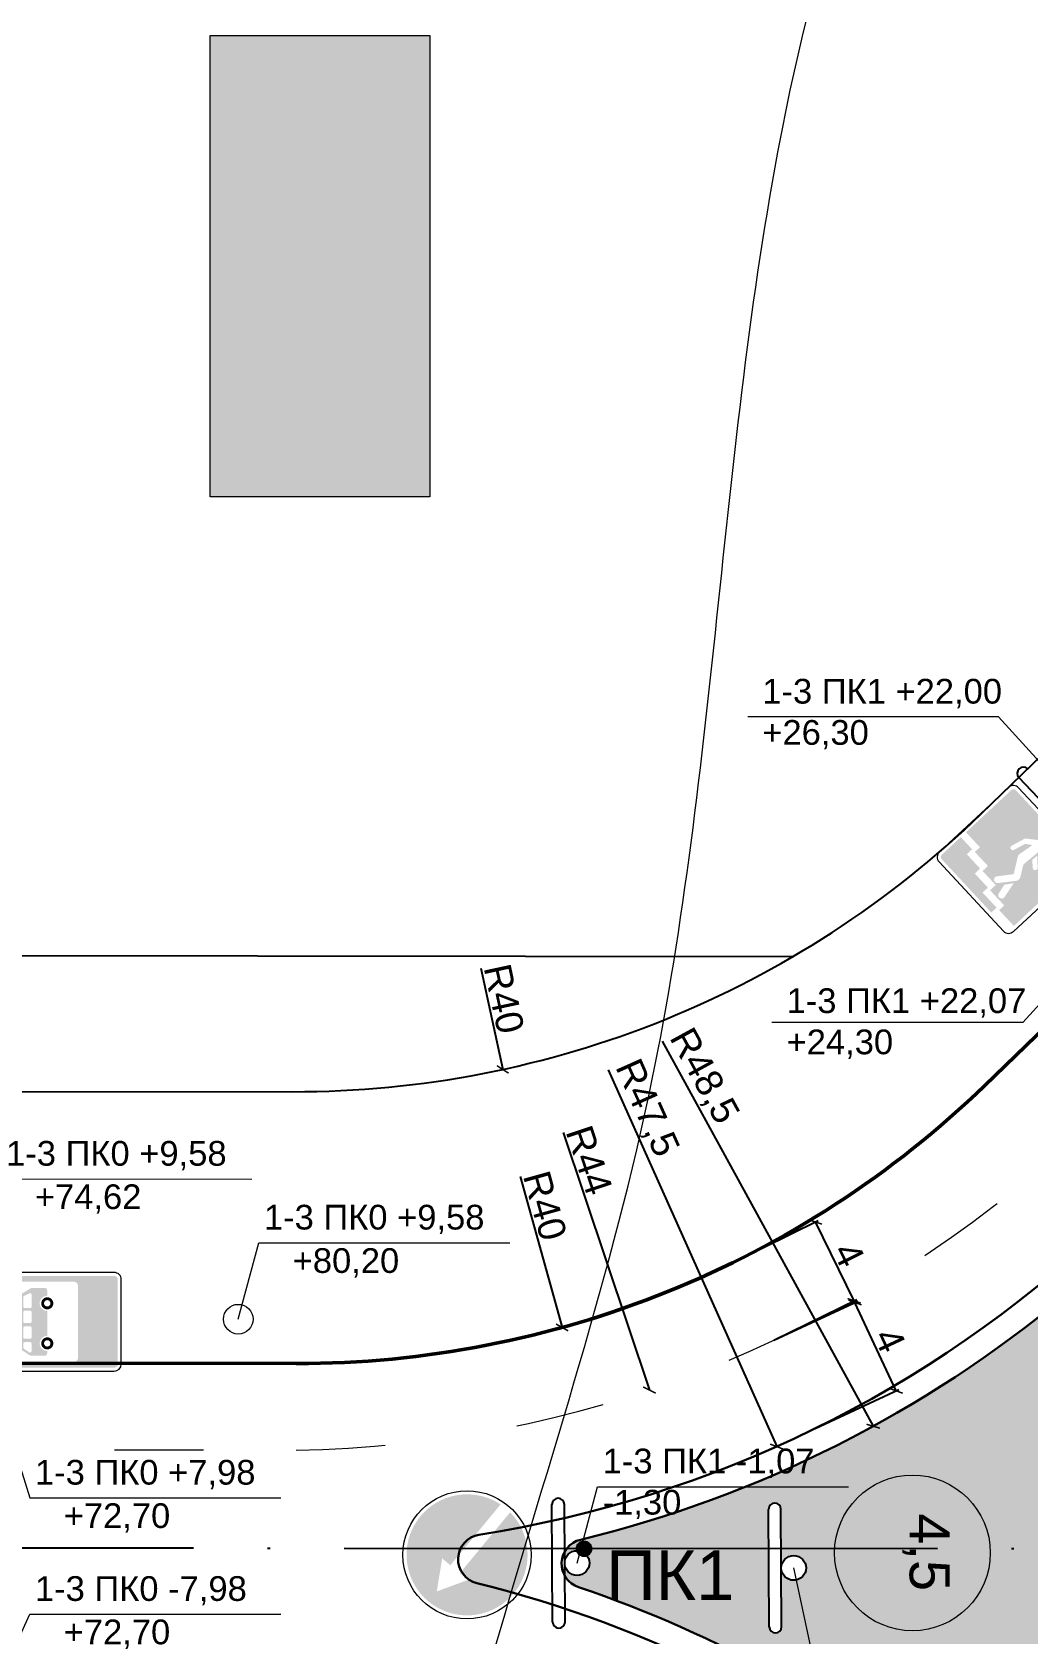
# Model space of a CAD drawing. Header units: millimetres. Extents: x -2123 to 5424, y -1286 to 835.
# Drawn here: x 1657.2 to 1697.5, y 26.1 to 90.9 of the extents above; entities that cross this region are included whole.
import ezdxf

# ---------------------------------------------------------------- set-up
doc = ezdxf.new("R2010")
doc.units = ezdxf.units.MM
doc.linetypes.add('ACAD_ISO03W100', pattern=[30, 12, -18])
doc.linetypes.add('ACAD_ISO04W100', pattern=[30, 24, -3, 0, -3])
doc.layers.get('0').update_dxf_attribs({"lineweight": 15})
for name, color, linetype, lineweight in [('1 Відмітки', 7, 'Continuous', 25), ('вертикалка', 6, 'Continuous', 15), ('Горизонталі', 7, 'Continuous', 18), ('Дор. Розм.', 7, 'Continuous', 50), ('дорога', 126, 'Continuous', 25), ('поздовжній профіль', 250, 'Continuous', 15), ('Позначки Наталії Симочко_Ном._пера__7', 7, 'Continuous', 18), ('Інж. мережі', 205, 'Continuous', 18)]:
    doc.layers.add(name, color=color, linetype=linetype, lineweight=lineweight)
doc.layers.add('Вісь', color=170, linetype='ACAD_ISO04W100')
doc.layers.add('Осі', color=164, linetype='Continuous')
doc.layers.add('Озелення', color=7, linetype='Continuous', lineweight=15, true_color=0x2bad00)
doc.styles.get("Standard").update_dxf_attribs({"font": 'arial.ttf'})
doc.styles.add('СГЕНЕРИР_СТИЛЬ_1', font='arial.ttf')
doc.dimstyles.new('Переход', dxfattribs={"dimscale": 0.1, "dimtxt": 11, "dimasz": 4, "dimexe": 1.25, "dimexo": 0.625, "dimgap": 0.9, "dimtad": 1, "dimtxsty": 'Standard', "dimblk": 'ARCHTICK', "dimcen": 2.5, "dimadec": 0, "dimazin": 0, "dimtfac": 1, "dimtmove": 0, "dimatfit": 3, "dimldrblk": 'ARCHTICK', "dimfxl": 1, "dimarcsym": 0})
pattern_1 = [(90, (0, 0), (-1.796051224, 1.796051224), [0.4762500000000001, -3.115852448]), (45, (0, 0), (-1.79605122421383, 1.796051224213831), [0.4762500000000001, -2.06375]), (135, (0, 0), (-1.796051224213831, -1.79605122421383), [0.4762500000000001, -2.06375])]

# ---------------------------------------------------------------- blocks, each defined once
blk = doc.blocks.new('6')
at = {"layer": '1 Відмітки', "transparency": 33554559}
h = blk.add_hatch(color=256, dxfattribs=at)
h.dxf.hatch_style = 1
edge = h.paths.add_edge_path()
edge.add_arc((-467.5084269530445, 342.1322887363076), 0.2003986700452202, 0, 360)
at = {"layer": '1 Відмітки'}
blk.add_circle((-467.5084269530445, 342.1322887363076), 0.2003986700452202, dxfattribs=at)
blk = doc.blocks.new('4-2-1')
blk.add_hatch(color=5).paths.add_polyline_path([(1.411247723194378, 2.562610898905177), (4.456476718373096, -0.482618096273427), (4.867005670699768, -0.0720891439468687), (5.33251867424417, -1.837667699072312), (3.566940119118498, -1.372154695528024), (3.97776542750978, -0.9613293871368568), (0.933035915326286, 2.083400125046637, 19.48209582970291)])
at = {"color": 5}
blk.add_circle((3.5, 0), 3.5, dxfattribs=at)
blk = doc.blocks.new('5-12')
h = blk.add_hatch(color=5)
h.paths.add_polyline_path([(0.5, 4.894950576990964, 0.4142135623730951), (0.2456631019273345, 4.640613678918299), (0.2456631019273345, -4.640613678918214, 0.4142135623730992), (0.5, -4.894950576990879), (6.499983898906009, -4.894950576990879, 0.4142135623730951), (6.754320796978674, -4.640613678918214), (6.754320796978674, 4.640613678918299, 0.4142135623730951), (6.499983898906009, 4.894950576990964)])
h.paths.add_polyline_path([(6.043735096034367, 3.609366697873412, -0.4142135623730395), (6.343735096034322, 3.3093666978734), (6.343735096034322, -1.778120723146855, -0.4142135623731091), (6.043735096034367, -2.078120723146867), (0.956248490522455, -2.078120723146867, -0.4142135623731131), (0.6562484905224438, -1.778120723146855), (0.6562484905224438, 3.309366697873429, -0.4142135623730673), (0.956248490522455, 3.609366697873412)], flags=16)
h = blk.add_hatch(color=7)
edge = h.paths.add_edge_path()
edge.add_arc((5.706236414701892, 1.181402915469988), 0.2, 0, 31.08905083365866)
edge.add_line((5.877509570295671, 1.28467685299995), (5.508920341347048, 1.895958284402581))
edge.add_arc((5.337647185753382, 1.792684346872619), 0.2, 31.08905083365881, 89.99999999999994)
edge.add_line((5.337647185753382, 1.992684346872607), (1.700036091874437, 1.992684346872607))
edge.add_arc((1.70003609187438, 1.692684346872624), 0.3, 90, 146.6948263805524)
edge.add_line((1.449308756969628, 1.857413832792929), (1.143020149299331, 1.391225731228587))
edge.add_arc((1.393747484204027, 1.226496245308254), 0.3, 146.6948263805526, 180)
edge.add_line((1.093747484204072, 1.226496245308254), (1.093747484204072, 0.3093742452612389))
edge.add_arc((1.293747484204061, 0.3093742452612389), 0.2, 180, 270)
edge.add_line((1.293747484204061, 0.1093742452612503), (1.432683529333473, 0.1093742452612503))
edge.add_arc((1.968745471567274, 0.1093742452612503), 0.5360619422338488, 0, 180, ccw=False)
edge.add_line((2.504807413801188, 0.1093742452612503), (4.276426988264006, 0.1093742452612503))
edge.add_arc((4.812488930497863, 0.1093742452612503), 0.5360619422338488, 0, 180, ccw=False)
edge.add_line((5.348550872731778, 0.1093742452612503), (5.706236414702004, 0.1093742452612503))
edge.add_arc((5.706236414701892, 0.3093742452612389), 0.2, 270, 360)
edge.add_line((5.906236414701937, 0.3093742452612389), (5.906236414701937, 1.181402915469988))
edge = h.paths.add_edge_path(flags=16)
edge.add_arc((5.262242449081611, 1.704748230365339), 0.1, 0, 89.99999999999979)
edge.add_line((5.262242449081611, 1.804748230365362), (4.572305846220899, 1.804748230365362))
edge.add_arc((4.572305846220899, 1.704748230365339), 0.1, 90, 180)
edge.add_line((4.472305846220876, 1.704748230365339), (4.472305846220876, 1.325153521316735))
edge.add_arc((4.572305846220899, 1.325153521316735), 0.1, 179.9999999999996, 270)
edge.add_line((4.572305846220899, 1.225153521316713), (5.436357166525738, 1.225153521316713))
edge.add_arc((5.436357166525738, 1.325153521316735), 0.1, 270, 360)
edge.add_line((5.53635716652576, 1.325153521316735), (5.362242449081577, 1.704748230365339))
edge = h.paths.add_edge_path(flags=16)
edge.add_arc((4.198191128776728, 1.325153521316735), 0.1, 270, 360)
edge.add_line((4.29819112877675, 1.325153521316735), (4.29819112877675, 1.704748230365339))
edge.add_arc((4.198191128776728, 1.704748230365339), 0.1, 0, 89.99999999999979)
edge.add_line((4.198191128776728, 1.804748230365362), (3.508254525916015, 1.804748230365362))
edge.add_arc((3.508254525916015, 1.704748230365339), 0.1, 90, 180)
edge.add_line((3.408254525915992, 1.704748230365339), (3.408254525915992, 1.325153521316735))
edge.add_arc((3.508254525916015, 1.325153521316735), 0.1, 179.9999999999996, 270)
edge.add_line((3.508254525916015, 1.225153521316713), (4.198191128776728, 1.225153521316713))
edge = h.paths.add_edge_path(flags=16)
edge.add_arc((3.085774317182938, 1.704748230365339), 0.1, 0, 89.99999999999979)
edge.add_line((3.085774317182938, 1.804748230365362), (2.395837714322226, 1.804748230365362))
edge.add_arc((2.39583771432234, 1.704748230365339), 0.1, 90, 180)
edge.add_line((2.295837714322317, 1.704748230365339), (2.295837714322317, 1.325153521316735))
edge.add_arc((2.39583771432234, 1.325153521316735), 0.1, 179.9999999999996, 270)
edge.add_line((2.39583771432234, 1.225153521316713), (3.085774317183052, 1.225153521316713))
edge.add_arc((3.085774317182938, 1.325153521316735), 0.1, 270, 360)
edge.add_line((3.185774317182962, 1.325153521316735), (3.185774317182962, 1.704748230365339))
edge = h.paths.add_edge_path(flags=16)
edge.add_arc((1.963686509721526, 1.325153521316735), 0.1, 270, 360)
edge.add_line((2.063686509721435, 1.325153521316735), (2.063686509721435, 1.704748230365339))
edge.add_arc((1.963686509721526, 1.704748230365339), 0.1, 0, 89.99999999999979)
edge.add_line((1.963686509721526, 1.804748230365362), (1.664695373440338, 1.804748230365362))
edge.add_arc((1.664695373440281, 1.704748230365339), 0.1, 90, 146.6948263805523)
edge.add_line((1.581119595138659, 1.75965805900546), (1.331723408227446, 1.380063349956856))
edge.add_arc((1.415299186529068, 1.325153521316735), 0.1, 146.6948263805524, 270)
edge.add_line((1.415299186529068, 1.225153521316741), (1.963686509721469, 1.225153521316741))
h = blk.add_hatch(color=7)
h.paths.add_polyline_path([(2.398548429518598, 0.1093742452612503, 1.000000115195436), (1.538942513616063, 0.1093742452612503, 1.000000115195436)])
h.paths.add_polyline_path([(1.741801073171586, 0.1093742452612503, -1), (2.195689869963018, 0.1093742452612503, -1)], flags=16)
h = blk.add_hatch(color=7)
h.paths.add_polyline_path([(5.242291888449074, 0.1093742452612503, 1.000000115195436), (4.382685972546653, 0.1093742452612503, 1.000000115195436)])
h.paths.add_polyline_path([(4.585544532102119, 0.1093742452612503, -1), (5.039433328893608, 0.1093742452612503, -1)], flags=16)
at = {"color": 5}
for p, q in [((0, 4.640613678918243), (0, -4.640613678918214)), ((6.499983898905952, 5.140613678918272), (0.5, 5.140613678918272)), ((6.999983898905952, -4.640613678918214), (6.999983898905952, 4.640613678918243)), ((0.5, -5.140613678918214), (6.499983898905952, -5.140613678918214))]:
    blk.add_line(p, q, dxfattribs=at)
for centre, start, end in [((0.5, 4.640613678918243), 90, 180), ((6.499983898905952, 4.640613678918243), 0, 90), ((0.5, -4.640613678918214), 180, 270), ((6.499983898905952, -4.640613678918214), 270, 0)]:
    blk.add_arc(centre, 0.5, start, end, dxfattribs=at)
blk = doc.blocks.new('5-17-1')
h = blk.add_hatch(color=5)
h.paths.add_polyline_path([(6.742321951674852, 3.040969985538652, 0.4142135623730873), (6.531317799336761, 3.2519741378768), (0.4500000000000455, 3.2519741378768, 0.4142135623730951), (0.2389958476618403, 3.040969985538652), (0.2389958476618403, -0.9311537544786574), (1.55422501593523, -0.9311537544786574), (1.55422501593523, -1.374509905309707), (2.786885955165416, -1.374509905309707), (2.786885955165416, -1.842089622484252), (4.019492969852194, -1.842089622484252), (4.019492969852194, -2.33430419652916), (5.350781883082163, -2.33430419652916), (5.350781883082163, -2.777273185003025), (6.742321951674852, -2.777273185003025)])
h.paths.add_polyline_path([(4.432734751254316, 2.35677256061956), (4.39615894382473, 2.225331986145931), (4.34495189118877, 2.159611698908918), (4.26448695931208, 2.137704248751049), (4.116259306998358, 2.195289141072805), (3.933380269849862, 2.275615082827187), (3.869475616945805, 2.342166906102193), (3.803637319104153, 2.488213135093587), (3.796324002085952, 2.590444463769017), (3.796324002085952, 2.656166814242908), (3.847526443551146, 2.75109634727795), (3.891420179169017, 2.809512775637813), (3.993829673269488, 2.853327675953607), (4.10355709555813, 2.860629471593767), (4.227911151882494, 2.816816634514963), (4.381527698618356, 2.663468609883409), (4.425421434236681, 2.53932983104994)], flags=16)
h.paths.add_polyline_path([(4.339791990972572, 1.911299066213757), (4.348470214571078, 1.864502788474737), (4.268126146266353, 0.4569470357712931, 0.1638511857774983), (4.318793470528931, 0.272291462378405), (4.714405672859356, -0.315239110366349, -0.3171317593734832), (4.705698922542865, -0.7185574036598723), (4.028840726957469, -1.642814150433935, -0.9004013949800036), (3.638167608579919, -1.441165853932375), (4.258868155078857, -0.5782736109231906, 0.312757229480403), (4.260420745881106, -0.4643281442135958), (3.660045845387799, 0.4272990782797593, -0.1845377866839044), (3.611715295146154, 0.6359266727112641), (3.749816371702422, 1.635243004536391), (3.408625976737198, 1.370248182363468), (3.374592853643889, 1.326245603471193), (3.358374803114088, 1.292725713004131), (3.164046683769242, 0.5329592482487442), (3.134167514748924, 0.4863427985413864), (3.072740553587664, 0.4470797225163779), (3.025144039848328, 0.4409986943853142), (2.960366292727258, 0.4498578995767844), (2.907515983338612, 0.4845146933363936), (2.880948093381107, 0.5241955857599124), (2.866706920036563, 0.5606918756317896), (2.871547987978715, 0.6303282289546246), (3.113088557470632, 1.572844876045564), (3.823652847561107, 2.172665747685812), (3.864392542296286, 2.188622822419347), (3.900853070454104, 2.192089060530804), (3.947730233632114, 2.176490989029957), (4.306803674488833, 1.947694566381869)], flags=16)
h.paths.add_polyline_path([(5.070952972597069, 0.8616853500479918), (5.094912616495889, 0.7771772269531425), (5.074143902846572, 0.6974516871573542), (5.013451671708481, 0.6336729059100891), (4.931986115750419, 0.6081609807637279), (4.845734164417763, 0.6320780237314239), (4.435027848253071, 0.9887824535586558), (4.454983650755707, 1.391113697851153)], flags=16)
h.paths.add_polyline_path([(4.725958299245007, -0.9184820207979101), (4.980450532256895, -1.996370831961939, -0.8553563221482448), (4.550592557219375, -2.073515355010272), (4.384411698692701, -1.421380616501721)], flags=16)
h.paths.add_polyline_path([(5.128882422697983, -2.78848722335033), (3.797647433999713, -2.78848722335033), (3.797647433999713, -2.320907506175785), (2.564986494781237, -2.320907506175785), (2.564986494781237, -1.853327788998342), (1.307682043189856, -1.853327788998342), (1.307682043189856, -1.387511917379868), (0.2389958476618403, -1.387511917379868), (0.2389958476618403, -3.040969985538538, 0.4142135623730948), (0.4500000000000455, -3.251974137876686), (5.119633126687858, -3.251974137876686)])
at = {"color": 5}
for p, q in [((6.531317799336761, 3.49096998553864), (0.4500000000000455, 3.490969985538583)), ((0, 3.040969985538595), (0, -3.040969985538595)), ((6.981317799336808, -3.040969985538595), (6.981317799336808, 3.040969985538595)), ((0.4500000000000455, -3.490969985538583), (6.531317799336761, -3.490969985538583))]:
    blk.add_line(p, q, dxfattribs=at)
for centre, start, end in [((0.4500000000000455, 3.040969985538595), 90, 180), ((6.531317799336761, 3.040969985538595), 0, 90), ((0.4500000000000455, -3.040969985538595), 180, 269.9999999999999), ((6.531317799336761, -3.040969985538595), 270, 0)]:
    blk.add_arc(centre, 0.45, start, end, dxfattribs=at)
blk = doc.blocks.new('3-13')
h = blk.add_hatch(color=1)
edge = h.paths.add_edge_path(flags=16)
edge.add_arc((3.500000000000056, 0), 2.804756925015817, 0, 360)
edge = h.paths.add_edge_path()
edge.add_arc((3.500000000000056, 0), 3.273606126373116, 0, 360)
blk.add_hatch(color=7).paths.add_polyline_path([(3.125628429567768, -0.7709652387046618), (3.486051484322103, -1.365347750111595), (3.832011310450923, -0.7665097695416991), (3.945739537977941, -1.540088120747327), (4.106745414372085, -1.540088120747327), (3.915274456825159, -0.5671881380367269), (3.773930409348793, -0.5671881380367269), (3.482926656139909, -1.070900091704288), (3.178952977561323, -0.5696096329174907), (3.023782075497194, -0.5696096329174907), (2.861895150809517, -1.535865376007677), (3.017066052873702, -1.535865376007677)])
at = {"color": 1}
blk.add_circle((3.5, 0), 3.5, dxfattribs=at)
at = {"color": 7}
for points in [[(2.889736403742517, 2.59521367279035), (4.16511802935247, 2.59521367279035), (3.498874978177354, 1.91779456202471)], [(2.889736403742517, -2.59521367279035), (4.16511802935247, -2.595213672790464), (3.498874978177354, -1.91779456202471)]]:
    blk.add_solid(points, dxfattribs=at)
at = {"insert": (1.718744665091158, 1.678205132417578), "char_height": 1.8, "attachment_point": 1}
blk.add_mtext_dynamic_manual_height_columns('4,5', width=3.89911073140992, gutter_width=12.5, heights=[0], dxfattribs=at)
blk = doc.blocks.new('_ArchTick')
at = {"color": 0, "linetype": 'ByBlock', "const_width": 0.15}
blk.add_lwpolyline([(-0.5, -0.5), (0.5, 0.5)], dxfattribs=at)
blk = doc.blocks.new('*D814')
at = {"layer": 'Defpoints', "color": 0, "transparency": 16777216}
for p in [(1667.926582687471, 76.9938770123174), (1678.636402990567, 38.45429023358457)]:
    blk.add_point(p, dxfattribs=at)
at = {"layer": 'вертикалка', "color": 0, "lineweight": -2, "transparency": 16777216}
blk.add_line((1676.940149691998, 44.55830499282524), (1678.636402990567, 38.45429023358457), dxfattribs=at)
at = {"layer": 'вертикалка', "color": 0, "lineweight": -2, "transparency": 16777216, "xscale": 0.4, "yscale": 0.4, "zscale": 0.4, "rotation": 285.530155353105}
blk.add_blockref('_ArchTick', (1678.636402990567, 38.45429023358457), dxfattribs=at)
at = {"layer": 'вертикалка', "color": 0, "lineweight": 20, "transparency": 16777216, "insert": (1677.943460722451, 43.38162968849628), "char_height": 1.1, "attachment_point": 5, "rotation": 285.530155353105}
blk.add_mtext('R40', dxfattribs=at)
blk = doc.blocks.new('*D815')
at = {"layer": 'Defpoints', "color": 0, "transparency": 16777216}
for p in [(1667.215190537236, 80.66527553970201), (1682.169793965426, 35.92227479078457)]:
    blk.add_point(p, dxfattribs=at)
at = {"layer": 'вертикалка', "color": 0, "lineweight": -2, "transparency": 16777216}
blk.add_line((1678.684786640831, 46.34914341910269), (1682.169793965426, 35.92227479078457), dxfattribs=at)
at = {"layer": 'вертикалка', "color": 0, "lineweight": -2, "transparency": 16777216, "xscale": 0.4, "yscale": 0.4, "zscale": 0.4, "rotation": 288.4813471853521}
blk.add_blockref('_ArchTick', (1682.169793965426, 35.92227479078457), dxfattribs=at)
at = {"layer": 'вертикалка', "color": 0, "lineweight": 20, "transparency": 16777216, "insert": (1679.736199043695, 45.22235345329432), "char_height": 1.1, "attachment_point": 5, "rotation": 288.4813471853522}
blk.add_mtext('R44', dxfattribs=at)
blk = doc.blocks.new('*D816')
at = {"layer": 'Defpoints', "color": 0, "transparency": 16777216}
for p in [(1667.926582693973, 76.99387702758179), (1687.319147536471, 33.63285270525671)]:
    blk.add_point(p, dxfattribs=at)
at = {"layer": 'вертикалка', "color": 0, "lineweight": -2, "transparency": 16777216}
blk.add_line((1680.500449291617, 48.8791980362131), (1687.319147536471, 33.63285270525671), dxfattribs=at)
at = {"layer": 'вертикалка', "color": 0, "lineweight": -2, "transparency": 16777216, "xscale": 0.4, "yscale": 0.4, "zscale": 0.4, "rotation": 294.0958613730107}
blk.add_blockref('_ArchTick', (1687.319147536471, 33.63285270525671), dxfattribs=at)
at = {"layer": 'вертикалка', "color": 0, "lineweight": 20, "transparency": 16777216, "insert": (1682.020592485341, 47.31432035487501), "char_height": 1.1, "attachment_point": 5, "rotation": 294.09586137301073}
blk.add_mtext('R47,5', dxfattribs=at)
blk = doc.blocks.new('*D817')
at = {"layer": 'Defpoints', "color": 0, "transparency": 16777216}
for p in [(1667.926582693976, 76.99387702758327), (1691.225621951311, 34.45677826465294)]:
    blk.add_point(p, dxfattribs=at)
at = {"layer": 'вертикалка', "color": 0, "lineweight": -2, "transparency": 16777216}
blk.add_line((1682.690845171108, 50.03873590716739), (1691.225621951311, 34.45677826465294), dxfattribs=at)
at = {"layer": 'вертикалка', "color": 0, "lineweight": -2, "transparency": 16777216, "xscale": 0.4, "yscale": 0.4, "zscale": 0.4, "rotation": 298.7110439843416}
blk.add_blockref('_ArchTick', (1691.225621951311, 34.45677826465294), dxfattribs=at)
at = {"layer": 'вертикалка', "color": 0, "lineweight": 20, "transparency": 16777216, "insert": (1684.333948546246, 48.60232893748037), "char_height": 1.1, "attachment_point": 5, "rotation": 298.71104398434164}
blk.add_mtext('R48,5', dxfattribs=at)
blk = doc.blocks.new('*D818')
at = {"layer": 'Defpoints', "color": 0, "transparency": 16777216}
for p in [(1667.789769700265, 87.99403983019948), (1676.234152329034, 48.89554366961983)]:
    blk.add_point(p, dxfattribs=at)
at = {"layer": 'вертикалка', "color": 0, "lineweight": -2, "transparency": 16777216}
blk.add_line((1675.349685837326, 52.99072874713909), (1676.234152329034, 48.89554366961983), dxfattribs=at)
at = {"layer": 'вертикалка', "color": 0, "lineweight": -2, "transparency": 16777216, "xscale": 0.4, "yscale": 0.4, "zscale": 0.4, "rotation": 282.1873835493857}
blk.add_blockref('_ArchTick', (1676.234152329034, 48.89554366961983), dxfattribs=at)
at = {"layer": 'вертикалка', "color": 0, "lineweight": 20, "transparency": 16777216, "insert": (1676.282678708758, 51.75755313210976), "char_height": 1.1, "attachment_point": 5, "rotation": 282.1873835493857}
blk.add_mtext('R40', dxfattribs=at)
blk = doc.blocks.new('столб')
at = {"layer": 'поздовжній профіль', "color": 160}
for points in [[(-500, 0, 0, 0, 0), (-999.927872557193, 0, 350, 0, 0), (-1699.927872557193, 0, 0, 0, 0)], [(500, 0, 0, 0, 0), (999.927872557193, 0, 350, 0, 0), (1699.927872557193, 0, 0, 0, 0)]]:
    blk.add_lwpolyline(points, format="xyseb", dxfattribs=at)
blk.add_circle((0, 0), 500, dxfattribs=at)
blk = doc.blocks.new('*D988')
at = {"layer": 'Defpoints', "color": 0, "transparency": 16777216}
for p in [(1690.486341629194, 39.46330057640967), (1687.147172189443, 37.90673970031423), (1688.813318096323, 34.33248598505122)]:
    blk.add_point(p, dxfattribs=at)
at = {"layer": 'Інж. мережі', "color": 0, "lineweight": -2, "transparency": 16777216}
for p, q in [((1687.20381980067, 37.93314610374807), (1690.599636851647, 39.51611338327712)), ((1692.152487536073, 35.88904686114665), (1690.486341629194, 39.46330057640967)), ((1688.869965707549, 34.35889238848506), (1692.265782758527, 35.9418596680141))]:
    blk.add_line(p, q, dxfattribs=at)
at = {"layer": 'Інж. мережі', "color": 0, "lineweight": -2, "transparency": 16777216, "xscale": 0.4, "yscale": 0.4, "zscale": 0.4}
for p, rotation in [((1690.486341629194, 39.46330057640967), 114.9926790397832), ((1692.152487536073, 35.88904686114665), 294.9926790397832)]:
    blk.add_blockref('_ArchTick', p, dxfattribs=dict(at, rotation=rotation))
at = {"layer": 'Інж. мережі', "color": 0, "transparency": 16777216, "insert": (1691.899486121595, 37.94657528994026), "char_height": 1.1, "attachment_point": 5, "rotation": 294.9926790397832}
blk.add_mtext('4', dxfattribs=at)
blk = doc.blocks.new('*D989')
at = {"layer": 'Defpoints', "color": 0, "transparency": 16777216}
for p in [(1688.882791144544, 42.72429306437573), (1685.57745158493, 41.09893548618174), (1687.147172189443, 37.90673970031435)]:
    blk.add_point(p, dxfattribs=at)
at = {"layer": 'Інж. мережі', "color": 0, "lineweight": -2, "transparency": 16777216}
for p, q in [((1685.633537431064, 41.12651496883404), (1688.994962836813, 42.77945202968033)), ((1690.452511749057, 39.53209727850833), (1688.882791144544, 42.72429306437573)), ((1687.203258035578, 37.93431918296665), (1690.564683441326, 39.58725624381293))]:
    blk.add_line(p, q, dxfattribs=at)
at = {"layer": 'Інж. мережі', "color": 0, "lineweight": -2, "transparency": 16777216, "xscale": 0.4, "yscale": 0.4, "zscale": 0.4}
for p, rotation in [((1688.882791144544, 42.72429306437573), 116.1850502143895), ((1690.452511749057, 39.53209727850833), 296.1850502143895)]:
    blk.add_blockref('_ArchTick', p, dxfattribs=dict(at, rotation=rotation))
at = {"layer": 'Інж. мережі', "color": 0, "transparency": 16777216, "insert": (1690.241970511219, 41.41060907380131), "char_height": 1.1, "attachment_point": 5, "rotation": 296.18505021438955}
blk.add_mtext('4', dxfattribs=at)

msp = doc.modelspace()

# ---------------------------------------------------------------- hatches: boundary and pattern name
at = {"layer": 'Озелення', "lineweight": 20}
h = msp.add_hatch(dxfattribs=at)
h.set_pattern_fill('GRASS', color=0, scale=0.1)
h.set_pattern_definition(pattern_1)
h.paths.add_polyline_path([(1756.897216140887, 119.655692421803), (1756.893337617074, 119.7047052049948, -0.1757645795994529), (1748.024904132563, 87.48546887727417, 0.6572729925344803), (1748.978836673935, 85.91680125173589, -0.001482478289412836), (1749.313833672033, 85.96248922181717), (1749.340561067209, 86.89286598105623, -0.985742324745355), (1748.340767256861, 86.90722380603711, -1.014463896798109), (1749.340561067209, 86.89286598105623), (1749.408760735868, 89.26688658020728, -1), (1749.908554546215, 89.25252875523383), (1749.815898340162, 86.02717962766131, -0.004228276941783014), (1750.773799236175, 86.13806614940492), (1750.189895311413, 86.80004267758146, -0.4142135623730637), (1750.214970217509, 87.20018733777856), (1753.088481191645, 89.73480037045566, -0.4142135623730865), (1753.488625851843, 89.70972546435961), (1756.022979598074, 86.83650844533202, -0.3843282112113813), (1756.018790455957, 86.45679374001517, -0.003695114596083283), (1756.861477178952, 86.46286630521092), (1759.485003827928, 86.45988073885486)])
h.paths.add_polyline_path([(1700.621628885383, 38.81902396214475, 0.01592868445971345), (1700.630078022225, 38.88215969431673), (1699.96663432449, 39.34087778347627, -0.2462679119835338), (1700.182276243275, 38.9296108608487, -1), (1699.182276243275, 38.9296108608487, -0.6047913781370197), (1699.96663432449, 39.34087778347627), (1699.189374392166, 39.87829066742325, 0.05835682708500824), (1698.994614367056, 39.75106014375189, -0.1147066912505186), (1679.38073827091, 29.86583525305679, 0.1658264979886013), (1678.836231566766, 29.51906045869492), (1687.000371888717, 29.51286304394037), (1686.991461205248, 31.09320133300857, -1), (1687.491453257363, 31.09602052112528), (1687.500381976856, 29.51248348531259), (1699.848526202968, 29.50310998507859, -0.04106887936483984)])
h.paths.add_polyline_path([(1699.848526202968, 29.50310998507859), (1687.500381976856, 29.51248348531259), (1687.504844400882, 28.72105827357056, -1.002823184483385), (1688.504836452998, 28.72387746167988, -0.9971847634487635), (1687.504844400882, 28.72105827357056), (1687.518235544402, 26.34609602602353, -1), (1687.018243492287, 26.3432768379068), (1687.000371888717, 29.51286304394038), (1678.836231566766, 29.51906045869492, 0.04468448167631756), (1678.737618981388, 29.3704145464817), (1678.740165608276, 28.91876210091588, -1.002823184483385), (1679.740157660392, 28.9215812890252, -0.9971847634487635), (1678.740165608276, 28.91876210091588), (1678.743045824642, 28.40794649177828, 0.1864302995027436), (1679.29681143509, 27.94673759905911, -0.09209973847157601), (1694.763511203982, 19.30523017987117), (1697.890034569954, 16.70797342007103, -0.4878743602003563), (1698.149957067937, 17.00417620276831), (1701.267067172034, 16.82550518560953, -0.0561267853096608)])
h.paths.add_polyline_path([(1768.621192083501, -30.73798149330341), (1767.450640094536, -30.34110062337489), (1761.097285051088, -27.54197443590547), (1756.840537267661, -27.53712939040685, -0.009463268208106146), (1754.683497431407, -27.49599854588591, 0.02596084659762726), (1754.579734035862, -27.49744283706765), (1754.19699470677, -28.27430228765463, -0.7938106273654079), (1755.145514719689, -28.49527694233529, -1), (1754.145514719689, -28.49527694233529, -0.1149448941204122), (1754.19699470677, -28.27430228765463), (1753.814255377678, -29.05116173824182, 0.06675311254736752), (1753.99008426287, -29.25053247278407, -0.1068398715262669), (1766.697212617695, -46.05284010888613), (1769.842601897027, -46.40607140675593)])
h.paths.add_polyline_path([(1768.372692104243, -27.55025533014381), (1761.097285051088, -27.5419744359055), (1767.450640094537, -30.34110062337534), (1768.621192083501, -30.73798149330345)], flags=17)
h.paths.add_polyline_path([(1679.697710111562, 26.32866459007232), (1685.887341762312, 26.32866459007232), (1685.887341762312, 30.45008341681174), (1679.697710111562, 30.45008341681174)], flags=9)
at = {"layer": 'Озелення', "lineweight": 20, "true_color": 0xffffff}
h = msp.add_hatch(color=7, dxfattribs=at)
h.dxf.hatch_style = 1
h.paths.add_polyline_path([(1664.396859908622, 90.73045331977482), (1673.288201796968, 90.73045331977482), (1673.288201796968, 72.0619153935113), (1664.396859908622, 72.0619153935113)])
at = {"layer": 'Озелення', "lineweight": 20}
h = msp.add_hatch(dxfattribs=at)
h.set_pattern_fill('GRASS', color=0, scale=0.1)
h.set_pattern_definition(pattern_1)
h.paths.add_polyline_path([(1595.840527612865, 42.07588739759727), (1581.27562298603, 42.0924620799622), (1581.034865192492, 40.81887236003539), (1580.766125367724, 39.29036688806982), (1580.515033114352, 37.74379040179976), (1580.418358553043, 37.09343439876817), (1598.83483573551, 37.07247667340469), (1598.837111709443, 39.07247537922043, 0.4142135623730628)])
h.paths.add_polyline_path([(1581.27562298603, 42.0924620799622), (1579.534913069297, 42.09444298644243), (1579.529223134465, 37.0944462239793), (1580.418358553043, 37.09343439876817), (1580.515033114352, 37.74379040179983), (1580.766125367724, 39.29036688807133), (1581.034865192492, 40.81887236003654)])
h.paths.add_polyline_path([(1624.829990124075, 21.02979253242108), (1625.027928163246, 22.04265954650545), (1579.512153329968, 22.09445593659004), (1579.506463395136, 17.09445917412685), (1624.744996078389, 17.04297828021845)])
h.paths.add_polyline_path([(1649.878489118475, 19.43560101017647, -0.4145469103893846), (1652.385625572191, 21.93988599693703), (1640.351484767407, 21.96541128564276), (1639.373963702468, 20.48252142546304, -0.2521436408810043), (1639.64373757104, 19.98157162539547, -1), (1638.443737570795, 19.98157162539547, -0.5972608370975767), (1639.373963702468, 20.48252142546304), (1640.390882127695, 22.02517669447649), (1625.027928163246, 22.04265954650546), (1624.829990124075, 21.02979253242106), (1624.744996078389, 17.04297828021845), (1651.751270101791, 17.01224547246816, -0.3413728641751107)])
h.paths.add_polyline_path([(1660.4488594667, 22.00235096378499), (1640.390882127695, 22.02517669447648), (1640.351484767407, 21.96541128564276), (1652.385625572189, 21.93988599693704, 0.4145469103891813), (1649.878489118475, 19.43560101017647, 0.3413728641751126), (1651.751270101791, 17.01224547246816), (1660.625493973457, 17.00214671482597, -0.2963597312968839), (1660.47576963035, 17.22974714150873)])
h.paths.add_polyline_path([(1663.815447829756, 19.99851852921729), (1663.817723803606, 21.9985172377422), (1660.948870623035, 22.00178195725935), (1660.962370538946, 19.6075285771651, -1.002823184483385), (1661.962362591061, 19.61034776527441, -0.9971847634487635), (1660.962370538946, 19.6075285771651), (1660.975761682465, 17.23256632961806, -0.2999658788220202), (1660.825585971639, 17.00194961379125, 0.4128912616539173)])
h.paths.add_polyline_path([(1801.301741925012, -172.3394040597884, 0.4142135623742483), (1798.075965676096, -169.5836160432674), (1800.57058930856, -201.3328185710271), (1801.096177273615, -201.4214495065595), (1802.04225868886, -201.5795614177667), (1802.987898912017, -201.7361862495366), (1803.619677732356, -201.8398916028161)])
h.paths.add_polyline_path([(1777.388932515855, -171.3784444577595), (1777.152702404389, -171.3970057182587, 0.4142135623731313), (1774.396914387866, -174.6227819671629), (1776.131072405758, -196.6934997335335), (1776.357472922433, -196.7417250112505), (1777.313492195898, -196.9435509287183), (1778.269188958451, -197.1435098117292), (1779.224557909588, -197.3416166895788), (1779.238471914783, -197.3444761638568)])
h.paths.add_polyline_path([(1779.238473776919, -197.3445023067274), (1778.269188958461, -197.1435098117263), (1777.313492195912, -196.9435509287264), (1776.357472922441, -196.7417250112592), (1776.131072405759, -196.6934997335371), (1776.703606151197, -203.980165987078), (1779.694388283704, -203.7451718709034)])
h.paths.add_polyline_path([(1994.689281569543, 21.69218810017161), (1940.411921768161, 21.75395506996495), (1940.409645794227, 19.75395636320692, 0.4142135623730533), (1943.406229890805, 16.75054434483016), (1994.683591634711, 16.69219133770849)])
h.paths.add_polyline_path([(1994.712041308872, 41.69217515002355), (1907.34063927378, 41.79160273115882), (1903.632291419732, 41.0035446641875), (1898.312338477461, 40.06222691360216), (1892.865372631135, 39.01845206865551), (1890.064954366063, 38.3692008838835), (1887.197616271515, 37.58760460322569), (1884.807485352019, 36.81724194211058), (1994.70635137404, 36.69217838756042)])

# ---------------------------------------------------------------- linework, layer by layer
at = {"layer": 'вертикалка', "color": 7, "lineweight": 20, "true_color": 0xffffff}
msp.add_lwpolyline([(1664.396859908622, 90.73045331977482), (1673.288201796968, 90.73045331977482), (1673.288201796968, 72.0619153935113), (1664.396859908622, 72.0619153935113)], close=True, dxfattribs=at)
at = {"layer": 'Вісь', "color": 18, "true_color": 0x000000}
msp.add_lwpolyline([(1579.520688232217, 29.59445108028464), (1764.846621668013, 29.45376980473289)], dxfattribs=at)
at = {"layer": 'Горизонталі', "lineweight": 20}
msp.add_spline([(1931.631427146377, -118.8683969823905), (1873.45672819218, -122.1082435199005), (1832.047125724572, -120.3526937916595), (1801.680096051509, -112.8288885555521), (1782.3556060734, -107.0606491371873), (1750.733737454381, -98.53367147854988), (1722.332000077395, -83.81415098076741), (1688.834857055098, -41.43624421802451), (1674.270751588278, -14.75391240814861), (1671.760031058954, 1.246631015721505), (1682.143617021209, 47.82902732399225), (1687.484294065149, 86.62068366639141), (1691.959124795033, 101.3254518678787), (1724.477350669104, 131.4930827286798), (1762.004548542615, 152.0556766972368), (1794.128356049975, 172.8715185430647), (1881.484903840049, 208.7841725590861)], degree=3, dxfattribs=at)
at = {"layer": 'Дор. Розм.', "color": 18, "true_color": 0x000000}
msp.add_lwpolyline([(1653.834800077323, 37.00988738793729), (1667.881063207093, 36.99390291261444, 0.1949469587199396), (1695.742995354805, 48.24936125155766), (1735.864023709254, 87.07496160724266, 0.2237161825542941), (1747.924231607423, 118.9587658662092), (1741.720749315511, 197.7581210961721, -0.05854578796318227), (1742.079091785045, 207.0865691762416), (1745.585149648075, 229.4730285685212)], format="xyb", dxfattribs=at)
at = {"layer": 'дорога'}
for p, q in [((1700.37641571688, 57.25180573573834), (1697.121721723448, 60.71149748633002)), ((1678.253564699681, 26.54098066525944), (1678.226782412642, 31.29090516035387)), ((1678.753556751796, 26.5437998533688), (1678.726774464757, 31.29372434846317)), ((1687.018243492287, 26.34327683791412), (1686.991461205248, 31.09320133300855)), ((1687.518235544402, 26.34609602602347), (1687.491453257363, 31.09602052111785))]:
    msp.add_line(p, q, dxfattribs=at)
at = {"layer": 'дорога', "color": 18, "true_color": 0x000000}
msp.add_lwpolyline([(1579.541740991096, 48.09443910139814), (1667.744250221608, 47.99406573049454, 0.194946958708766), (1695.606182367598, 59.24952406943812), (1743.813039876374, 105.8998782803087)], format="xyb", dxfattribs=at)
msp.add_lwpolyline([(1579.547999919411, 53.59443554010758), (1687.992778522893, 53.47102671557067)], dxfattribs=at)
at = {"layer": 'дорога', "color": 18, "lineweight": 30, "true_color": 0x000000}
for points in [[(1675.272400061425, 30.06532528500713, 0.151143282537615), (1700.488291594972, 42.4108593035883, -0.7376349663082122), (1702.150550568351, 41.46841111014379, -0.007964437775606764), (1702.150550568351, 41.46841111014379, 0.1275647342105591), (1703.210228485207, 13.37142693379106, -0.7427752129518476), (1701.613405975213, 12.31486969363836), (1694.124515192033, 18.53602013267187, 0.1131064561562237), (1675.18674277562, 28.10665860713998, -0.8184829870475225), (1675.272400061414, 30.06532528500534, -0.02475968508401114)], [(1679.38073827091, 29.86583525305675, 0.1147066912505145), (1698.994614367056, 39.75106014375122, -0.6955513679509631), (1700.621628885383, 38.81902396214377, 0.1007010662456124), (1701.435989113608, 16.10426580938603, -0.7216936778801435), (1699.824843571099, 15.10069428957085), (1694.763511210182, 19.30523017472133, 0.09209973851347107), (1679.29681143509, 27.94673759905909, -0.751304687875665)]]:
    msp.add_lwpolyline(points, format="xyb", close=True, dxfattribs=at)
at = {"layer": 'дорога'}
for centre in [(1679.240157660392, 28.9215812890252), (1688.004836452998, 28.72387746167988)]:
    msp.add_circle(centre, 0.5, dxfattribs=at)
for centre, start, end in [((1697.303810762952, 60.88279717019486), 43.25123857396247, 223.2512385739624), ((1678.4767784387, 31.29231475440855), 0.323056875770792, 180.3230568757707), ((1687.241457231306, 31.09461092706323), 0.323056875770792, 180.3230568757708), ((1678.503560725738, 26.54239025931417), 180.3230568757707, 0.323056875770792), ((1687.268239518344, 26.34468643196885), 180.3230568757708, 0.323056875770792)]:
    msp.add_arc(centre, 0.2500000000000227, start, end, dxfattribs=at)
at = {"layer": 'Осі', "color": 18, "linetype": 'ACAD_ISO03W100', "lineweight": 20, "ltscale": 0.3, "true_color": 0x000000}
for points in [[(1579.525240180078, 33.59444848645597), (1667.87708025256, 33.49390517889044, 0.1798568950846558), (1698.529208636702, 45.3805968508089), (1718.37753850176, 64.58806372480133)], [(1675.240417877572, 30.05978586450853, 0.1513650801156201), (1700.489694109486, 42.41217730007101), (1709.424224322837, 50.79212081775101)]]:
    msp.add_lwpolyline(points, format="xyb", dxfattribs=at)
at = {"layer": 'Позначки Наталії Симочко_Ном._пера__7', "color": 7, "linetype": 'Continuous', "lineweight": 18}
for points in [[(1699.477424878183, 59.66685034649331), (1696.296738873498, 63.16136071646915), (1686.145685165811, 63.16063035097895)], [(1700.459661793222, 54.29396600940876), (1697.278975788537, 50.79945563943292), (1687.127922080849, 50.80018600492312)], [(1653.601335921802, 38.60640119466356), (1655.932736393095, 44.46215899902276), (1666.083790100783, 44.46142863353234)], [(1665.533992465298, 38.7890855688), (1666.366228345351, 41.87878567836455), (1676.517282053039, 41.87805531287412)], [(1655.763734660564, 35.81469191846631), (1657.101225029054, 31.55669167046253), (1667.252278736742, 31.55596130497233)], [(1679.240157660391, 28.92158128902506), (1680.072393540445, 32.0112813985896), (1690.223447248133, 32.01055103309918)], [(1688.004836452997, 28.72387746167973), (1688.913354690955, 24.45458115737196), (1699.064408398642, 24.45385079188176)], [(1655.506082907926, 23.37427644350609), (1657.100886444567, 26.85084321815415), (1667.251940152255, 26.85011285266395)]]:
    msp.add_lwpolyline(points, dxfattribs=at)

# ---------------------------------------------------------------- block references
at = {"color": 0, "linetype": 'Continuous'}
for name, p, xscale, yscale, zscale, rotation in [('5-17-1', (1695.304812517873, 59.00234530690457), 0.63, 0.63, 0.63, 312.9281816981924), ('5-12', (1657.866206381652, 36.68696690358411), 0.5702400000002614, 0.5702400000002614, 0.5702400000002614, 90.01059005294961), ('3-13', (1692.820852673574, 32.48107270332025), 0.9, 0.9, 0.9, 269.8134866380678), ('4-2-1', (1674.543802199373, 31.83442800427394), 0.7409556000000004, 0.7409556000000004, 0.7409556000000004, 275.4437491361753)]:
    msp.add_blockref(name, p, dxfattribs=dict(at, xscale=xscale, yscale=yscale, zscale=zscale, rotation=rotation))
at = {"color": 0, "xscale": 0.001200000000244472, "yscale": 0.001200000000244472, "zscale": 0.001200000000244472, "rotation": 180.7039103117132}
msp.add_blockref('столб', (1665.533992465298, 38.78908556880015), dxfattribs=at)
at = {"layer": '1 Відмітки', "color": 0, "xscale": 1.5, "yscale": 1.5, "zscale": 1.5}
for p in [(2380.783253620893, -483.7010189747529), (2380.783253603209, -483.7010345149199)]:
    msp.add_blockref('6', p, dxfattribs=at)

# ---------------------------------------------------------------- texts
at = {"layer": '1 Відмітки', "color": 0, "insert": (1680.415991148397, 29.42893744136836), "char_height": 2, "attachment_point": 1}
msp.add_mtext_dynamic_manual_height_columns('ПК1', width=7.025432305519644, gutter_width=12.5, heights=[0], dxfattribs=at)
at = {"layer": 'Позначки Наталії Симочко_Ном._пера__7', "color": 7, "linetype": 'Continuous', "lineweight": 18, "attachment_point": 1, "style": 'СГЕНЕРИР_СТИЛЬ_1'}
for s, insert, char_height in [('\\A1;{\\pql;\\fArial|b0|i0|c204|p38;1-3 ПК1 +22,\\fArial|b0|i0|c204|p38;00\\P\\pql;\\fArial|b0|i0|c204|p38;+26\\fArial|b0|i0|c204|p38;,30\\P\\pql;\\fArial|b0|i0|c204|p38;  }', (1686.736098288833, 64.69953802340964), 1.000000000000001), ('\\A1;{\\pql;\\fArial|b0|i0|c204|p38;1-3 ПК1 +22,07\\P\\pql;\\fArial|b0|i0|c204|p38;+\\fArial|b0|i0|c204|p38;24,30\\P\\pql;\\fArial|b0|i0|c204|p38;  }', (1687.718335203871, 52.17682835495529), 1.000000000000001), ('\\A1;{\\pql;\\fArial|b0|i0|c204|p38;1-3 ПК1 \\fArial|b0|i0|c204|p38;-1,07\\P\\pql;\\fArial|b0|i0|c204|p38;-1,30\\P\\pql;\\fArial|b0|i0|c204|p38;  }', (1680.275918244007, 33.5494587055301), 1)]:
    msp.add_mtext(s, dxfattribs=dict(at, insert=insert, char_height=char_height))
at = {"layer": 'Позначки Наталії Симочко_Ном._пера__7', "color": 7, "linetype": 'Continuous', "lineweight": 18, "char_height": 1, "attachment_point": 1, "line_spacing_factor": 1.053333609454742, "style": 'СГЕНЕРИР_СТИЛЬ_1'}
for s, insert in [('\\A1;{\\pql;\\fArial|b0|i0|c204|p38;1-3 ПК0 \\fArial|b0|i0|c204|p38;+9,58\\P\\pql;\\fArial|b0|i0|c204|p38;   +74,62}', (1656.136261096657, 46.00033630596303)), ('\\A1;{\\pql;\\fArial|b0|i0|c204|p38;1-3 ПК0 +9,58\\P\\pql;\\fArial|b0|i0|c204|p38;   +\\fArial|b0|i0|c204|p38;80,20}', (1666.569753048914, 43.41696298530505)), ('\\A1;{\\pql;\\fArial|b0|i0|c204|p38;1-3 ПК0 \\fArial|b0|i0|c204|p38;+\\fArial|b0|i0|c204|p38;7,98\\P\\pql;\\fArial|b0|i0|c204|p38;   +72,70}', (1657.304749732617, 33.09486897740302)), ('\\A1;{\\pql;\\fArial|b0|i0|c204|p38;1-3 ПК0 -7,98\\P\\pql;\\fArial|b0|i0|c204|p38;   +\\fArial|b0|i0|c204|p38;72\\fArial|b0|i0|c204|p38;,\\fArial|b0|i0|c204|p38;70}', (1657.304411148129, 28.38902052509465))]:
    msp.add_mtext(s, dxfattribs=dict(at, insert=insert))

# ---------------------------------------------------------------- dimensions: what is measured, and where the dimension line sits
at = {"layer": 'вертикалка', "color": 5, "lineweight": 20}
for center, mpoint, picture, middle in [((1667.789769700265, 87.99403983019948), (1676.234152329034, 48.89554366961983), '*D818', (1675.645734602393, 51.61998774531855)), ((1667.926582687471, 76.9938770123174), (1678.636402990567, 38.45429023358457), '*D814', (1677.315621673101, 43.20715860668616)), ((1667.926582693973, 76.99387702758179), (1687.319147536471, 33.63285270525671), '*D816', (1681.33704066766, 47.00861210294204)), ((1667.926582693976, 76.99387702758327), (1691.225621951311, 34.45677826465294), '*D817', (1683.675237034352, 48.24152987451623))]:
    dim = msp.add_radius_dim(center=center, mpoint=mpoint, dimstyle='Переход', dxfattribs=at)
    dim.commit()
    dim.dimension.update_dxf_attribs({"geometry": picture, "text_midpoint": middle, "dimtype": 164})
dim = msp.add_radius_dim(center=(1667.215190537236, 80.66527553970201), mpoint=(1682.169793965426, 35.92227479078457), text='R44', dimstyle='Переход', dxfattribs=at)
dim.commit()
dim.dimension.update_dxf_attribs({"geometry": '*D815', "text_midpoint": (1679.129205824852, 45.01947607092239), "dimtype": 164})
at = {"layer": 'Інж. мережі'}
for p1, p2, distance, picture, middle in [((1687.147172189443, 37.90673970031426), (1685.57745158493, 41.09893548618167), -3.6833485935140002, '*D989', (1690.241970511219, 41.41060907380131)), ((1688.813318096323, 34.33248598505132), (1687.147172189443, 37.90673970031428), -3.6841463473046066, '*D988', (1691.899486121595, 37.94657528994026))]:
    dim = msp.add_aligned_dim(p1=p1, p2=p2, distance=distance, text='4', dimstyle='Переход', dxfattribs=at)
    dim.commit()
    dim.dimension.update_dxf_attribs({"geometry": picture, "text_midpoint": middle})

doc.saveas('drawing.dxf')
